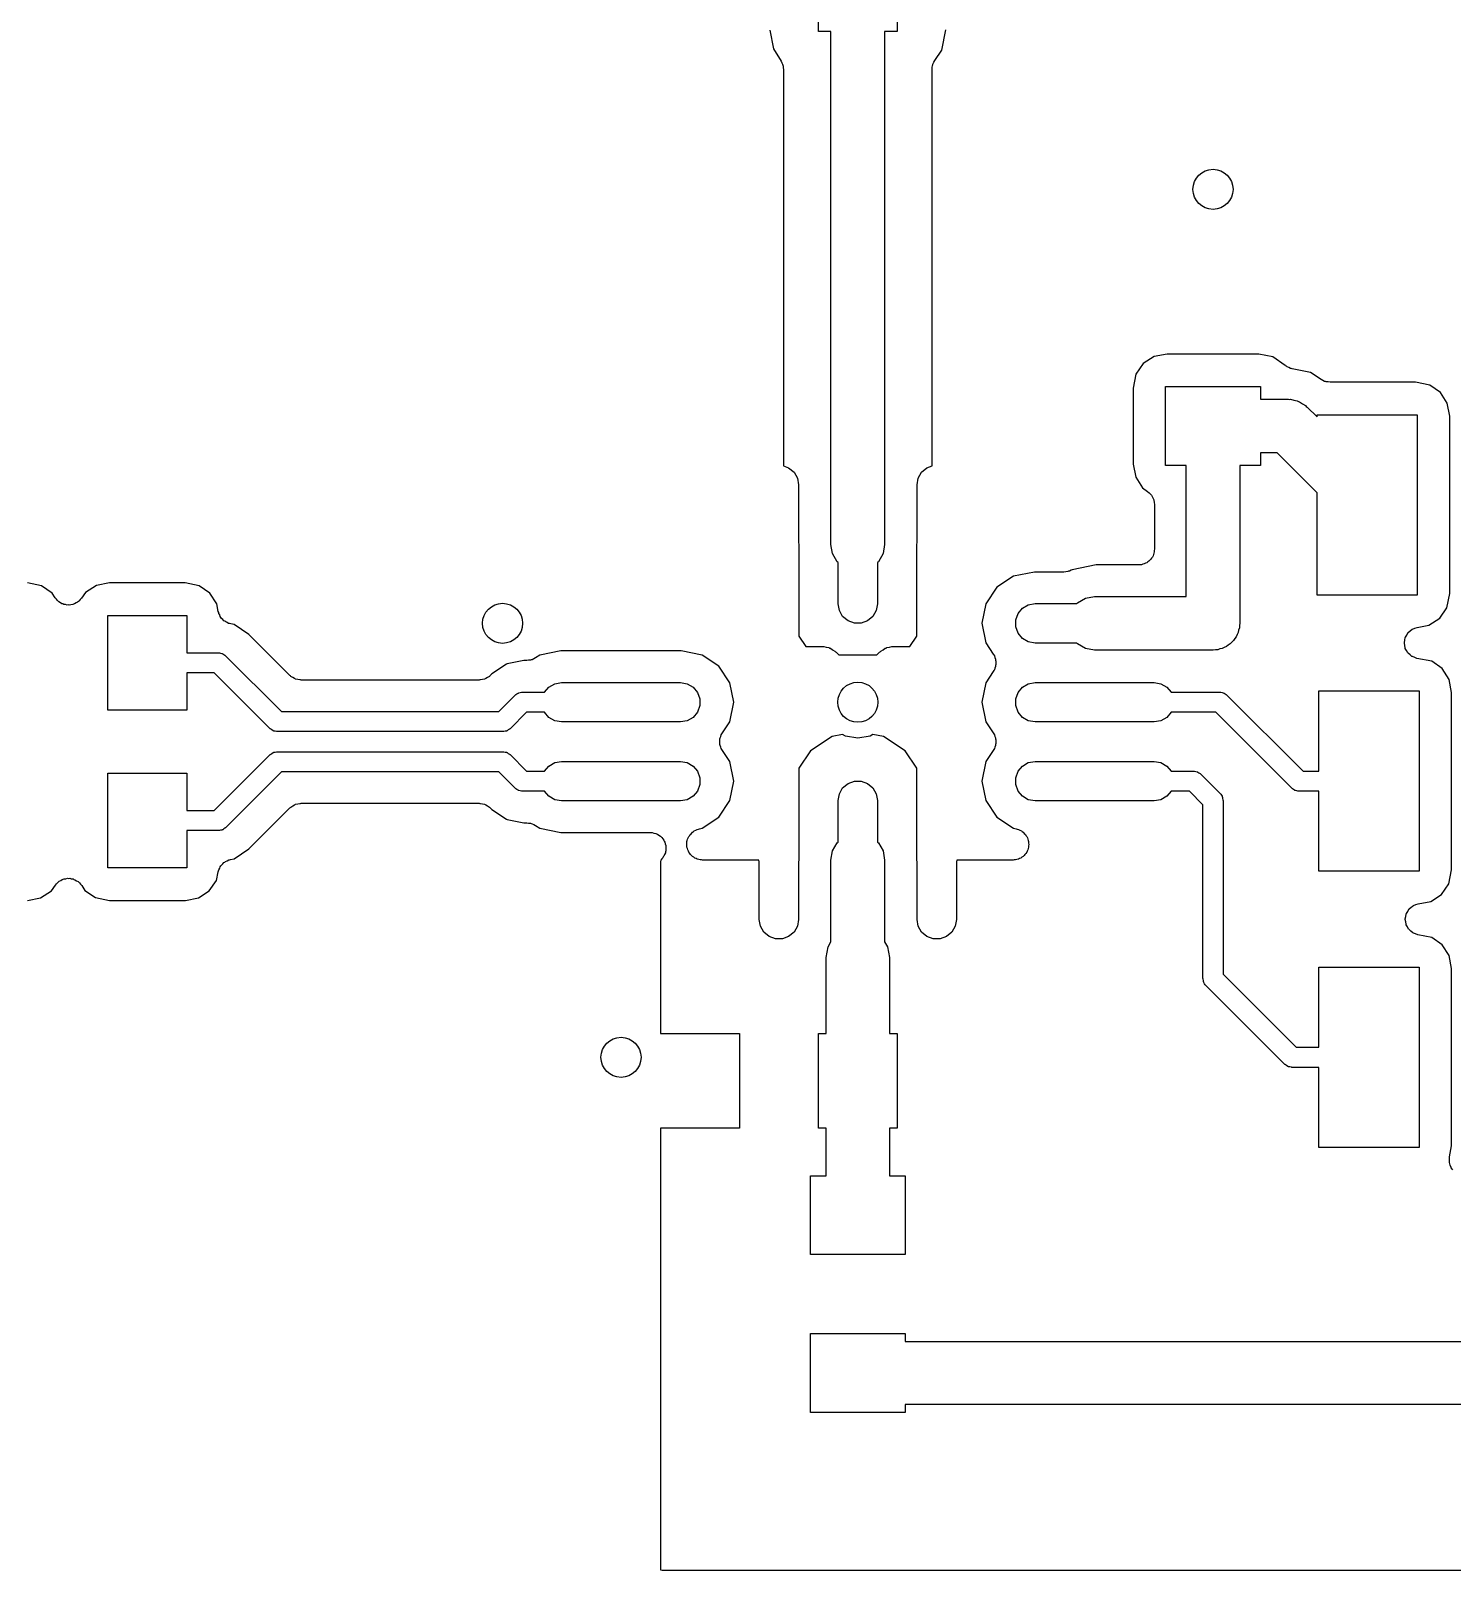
# Model space of a CAD drawing. Extents: x 85 to 210, y -138 to -65.
# Drawn here: x 180.26 to 189.26, y -98.25 to -88.5 of the extents above; entities that cross this region are included whole.
import ezdxf

# ---------------------------------------------------------------- set-up
doc = ezdxf.new("R2010")
doc.units = 0
doc.header["$MEASUREMENT"] = 0
doc.layers.add('BLACK', color=7, linetype='CONTINUOUS')

msp = doc.modelspace()

# ---------------------------------------------------------------- linework, layer by layer
at = {"layer": 'Black'}
for p, q in [((185.25, -88.5), (185.25, -87.9)), ((185.75, -87.9), (185.75, -88.5)), ((184.942, -88.4907), (184.965, -88.6105)), ((185.33, -88.5), (185.25, -88.5)), ((185.33, -91.175), (185.33, -88.5)), ((185.75, -88.5), (185.67, -88.5)), ((185.67, -88.5), (185.67, -91.175)), ((186.032, -88.619), (186.058, -88.49)), ((184.965, -88.6105), (185.014, -88.6873)), ((185.987, -88.6838), (186.032, -88.619)), ((185.014, -88.6873), (185.018, -88.6975)), ((185.018, -88.6975), (185.024, -88.7072)), ((185.024, -88.7072), (185.025, -88.7134)), ((185.025, -88.7134), (185.028, -88.7193)), ((185.028, -88.7193), (185.028, -88.7304)), ((185.028, -88.7304), (185.03, -88.7414)), ((185.03, -88.7414), (185.03, -91.253)), ((185.97, -88.7402), (185.972, -88.7279)), ((185.97, -91.253), (185.97, -88.7402)), ((185.972, -88.7279), (185.973, -88.7154)), ((185.973, -88.7154), (185.975, -88.7109)), ((185.975, -88.7109), (185.976, -88.706)), ((185.976, -88.706), (185.982, -88.6952)), ((185.982, -88.6952), (185.987, -88.6838)), ((187.308, -90.6039), (187.262, -90.6707)), ((187.377, -90.5597), (187.308, -90.6039)), ((187.459, -90.5441), (187.377, -90.5597)), ((188.04, -90.5441), (187.459, -90.5441)), ((188.129, -90.5622), (188.04, -90.5441)), ((188.207, -90.6156), (188.129, -90.5622)), ((188.21, -90.6185), (188.207, -90.6156)), ((188.215, -90.6209), (188.21, -90.6185)), ((187.262, -90.6707), (187.244, -90.76)), ((188.219, -90.6244), (188.215, -90.6209)), ((188.23, -90.6288), (188.219, -90.6244)), ((188.241, -90.6344), (188.23, -90.6288)), ((188.246, -90.6351), (188.241, -90.6344)), ((188.251, -90.637), (188.246, -90.6351)), ((188.367, -90.66), (188.251, -90.637)), ((188.435, -90.7058), (188.367, -90.66)), ((188.446, -90.7106), (188.435, -90.7058)), ((188.457, -90.7166), (188.446, -90.7106)), ((188.462, -90.7175), (188.457, -90.7166)), ((188.467, -90.7198), (188.462, -90.7175)), ((187.244, -90.76), (187.244, -91.2407)), ((187.45, -91.25), (187.45, -90.75)), ((187.45, -90.75), (188.05, -90.75)), ((188.05, -90.75), (188.05, -90.83)), ((188.479, -90.7205), (188.467, -90.7198)), ((188.491, -90.7226), (188.479, -90.7205)), ((189.033, -90.7226), (188.491, -90.7226)), ((189.123, -90.7407), (189.033, -90.7226)), ((189.19, -90.7864), (189.123, -90.7407)), ((189.234, -90.855), (189.19, -90.7864)), ((188.05, -90.83), (188.226, -90.83)), ((188.226, -90.83), (188.233, -90.8313)), ((188.233, -90.8313), (188.241, -90.8306)), ((188.241, -90.8306), (188.262, -90.8364)), ((188.262, -90.8364), (188.284, -90.8403)), ((188.284, -90.8403), (188.291, -90.844)), ((188.291, -90.844), (188.298, -90.8459)), ((188.298, -90.8459), (188.316, -90.8587)), ((188.316, -90.8587), (188.335, -90.8698)), ((188.335, -90.8698), (188.34, -90.8755)), ((188.34, -90.8755), (188.346, -90.8798)), ((188.346, -90.8798), (188.409, -90.9421)), ((189.249, -90.9378), (189.234, -90.855)), ((188.409, -90.9421), (188.409, -90.9285)), ((188.409, -90.9285), (189.043, -90.9285)), ((189.043, -90.9285), (189.043, -92.0715)), ((189.249, -92.0615), (189.249, -90.9378)), ((185.33, -91.75), (185.33, -91.175)), ((185.67, -91.175), (185.67, -91.75)), ((188.156, -91.17), (188.05, -91.17)), ((188.05, -91.17), (188.05, -91.25)), ((188.409, -91.4229), (188.156, -91.17)), ((185.03, -91.253), (185.062, -91.2648)), ((185.062, -91.2648), (185.096, -91.2927)), ((185.096, -91.2927), (185.117, -91.3303)), ((185.883, -91.3303), (185.904, -91.2927)), ((185.904, -91.2927), (185.938, -91.2648)), ((185.938, -91.2648), (185.97, -91.253)), ((187.244, -91.2407), (187.26, -91.3235)), ((187.58, -91.25), (187.45, -91.25)), ((187.58, -92.08), (187.58, -91.25)), ((188.05, -91.25), (187.92, -91.25)), ((187.92, -91.25), (187.92, -92.25)), ((185.117, -91.3303), (185.125, -91.3731)), ((185.125, -91.3731), (185.125, -91.7387)), ((185.875, -91.3731), (185.883, -91.3303)), ((185.875, -91.7387), (185.875, -91.3731)), ((187.26, -91.3235), (187.304, -91.3921)), ((187.304, -91.3921), (187.336, -91.4144)), ((187.336, -91.4144), (187.346, -91.4239)), ((187.346, -91.4239), (187.357, -91.4327)), ((187.357, -91.4327), (187.359, -91.436)), ((187.359, -91.436), (187.361, -91.4386)), ((187.361, -91.4386), (187.367, -91.4509)), ((187.367, -91.4509), (187.374, -91.4627)), ((187.374, -91.4627), (187.375, -91.4665)), ((187.375, -91.4665), (187.376, -91.4699)), ((187.376, -91.4699), (187.378, -91.4835)), ((187.378, -91.4835), (187.38, -91.4969)), ((187.38, -91.4969), (187.38, -91.78)), ((188.409, -92.0715), (188.409, -91.4229)), ((185.125, -91.7387), (185.127, -91.75)), ((185.127, -91.75), (185.127, -92.3312)), ((185.34, -91.8081), (185.33, -91.75)), ((185.67, -91.75), (185.66, -91.8081)), ((185.873, -91.75), (185.875, -91.7387)), ((185.873, -92.3312), (185.873, -91.75)), ((187.38, -91.78), (187.378, -91.7886)), ((187.378, -91.7886), (187.378, -91.7974)), ((185.37, -91.8593), (185.34, -91.8081)), ((185.375, -91.8637), (185.37, -91.8593)), ((185.375, -92.1269), (185.375, -91.8637)), ((185.63, -91.8593), (185.625, -91.8637)), ((185.625, -91.8637), (185.625, -92.1269)), ((185.66, -91.8081), (185.63, -91.8593)), ((187.01, -91.88), (186.857, -91.9105)), ((187.28, -91.88), (187.01, -91.88)), ((187.289, -91.8785), (187.28, -91.88)), ((187.297, -91.8785), (187.289, -91.8785)), ((187.306, -91.8755), (187.297, -91.8785)), ((187.314, -91.874), (187.306, -91.8755)), ((187.322, -91.8696), (187.314, -91.874)), ((187.33, -91.8666), (187.322, -91.8696)), ((187.337, -91.861), (187.33, -91.8666)), ((187.344, -91.8566), (187.337, -91.861)), ((187.35, -91.8499), (187.344, -91.8566)), ((187.357, -91.8443), (187.35, -91.8499)), ((187.361, -91.8367), (187.357, -91.8443)), ((187.367, -91.83), (187.361, -91.8367)), ((187.37, -91.8218), (187.367, -91.83)), ((187.374, -91.8142), (187.37, -91.8218)), ((187.375, -91.8056), (187.374, -91.8142)), ((187.378, -91.7974), (187.375, -91.8056)), ((186.486, -91.9515), (186.381, -92.0216)), ((186.619, -91.925), (186.486, -91.9515)), ((186.806, -91.925), (186.619, -91.925)), ((186.818, -91.9229), (186.806, -91.925)), ((186.83, -91.9221), (186.818, -91.9229)), ((186.835, -91.9199), (186.83, -91.9221)), ((186.841, -91.919), (186.835, -91.9199)), ((186.851, -91.913), (186.841, -91.919)), ((186.857, -91.9105), (186.851, -91.913)), ((180.329, -92.0122), (180.24, -91.9941)), ((180.396, -92.0579), (180.329, -92.0122)), ((180.416, -92.0886), (180.396, -92.0579)), ((180.608, -92.0539), (180.583, -92.0909)), ((180.677, -92.0097), (180.608, -92.0539)), ((180.759, -91.9941), (180.677, -92.0097)), ((181.24, -91.9941), (180.759, -91.9941)), ((181.329, -92.0122), (181.24, -91.9941)), ((181.396, -92.0579), (181.329, -92.0122)), ((181.44, -92.1265), (181.396, -92.0579)), ((186.381, -92.0216), (186.311, -92.1264)), ((186.942, -92.0903), (187, -92.08)), ((187, -92.08), (187.58, -92.08)), ((189.043, -92.0715), (188.409, -92.0715)), ((189.231, -92.1508), (189.249, -92.0615)), ((180.424, -92.0969), (180.416, -92.0886)), ((180.43, -92.106), (180.424, -92.0969)), ((180.435, -92.1095), (180.43, -92.106)), ((180.439, -92.1141), (180.435, -92.1095)), ((180.449, -92.1193), (180.439, -92.1141)), ((180.459, -92.1256), (180.449, -92.1193)), ((180.465, -92.1271), (180.459, -92.1256)), ((180.47, -92.13), (180.465, -92.1271)), ((180.482, -92.1314), (180.47, -92.13)), ((180.492, -92.1342), (180.482, -92.1314)), ((180.499, -92.1336), (180.492, -92.1342)), ((180.505, -92.1344), (180.499, -92.1336)), ((180.516, -92.1319), (180.505, -92.1344)), ((180.527, -92.1308), (180.516, -92.1319)), ((180.533, -92.1281), (180.527, -92.1308)), ((180.539, -92.1267), (180.533, -92.1281)), ((180.548, -92.1206), (180.539, -92.1267)), ((180.558, -92.1157), (180.548, -92.1206)), ((180.563, -92.1113), (180.558, -92.1157)), ((180.568, -92.1079), (180.563, -92.1113)), ((180.575, -92.099), (180.568, -92.1079)), ((180.583, -92.0909), (180.575, -92.099)), ((181.449, -92.1744), (181.44, -92.1265)), ((181.452, -92.181), (181.449, -92.1744)), ((181.453, -92.1881), (181.452, -92.181)), ((185.383, -92.1697), (185.375, -92.1269)), ((185.404, -92.2073), (185.383, -92.1697)), ((185.617, -92.1697), (185.596, -92.2073)), ((185.625, -92.1269), (185.617, -92.1697)), ((186.311, -92.1264), (186.286, -92.25)), ((186.515, -92.1875), (186.543, -92.1542)), ((186.543, -92.1542), (186.58, -92.1325)), ((186.58, -92.1325), (186.623, -92.125)), ((186.623, -92.125), (186.886, -92.125)), ((186.886, -92.125), (186.891, -92.1198)), ((186.891, -92.1198), (186.942, -92.0903)), ((189.186, -92.2176), (189.231, -92.1508)), ((180.75, -92.8), (180.75, -92.2)), ((180.75, -92.2), (181.25, -92.2)), ((181.25, -92.2), (181.25, -92.4365)), ((181.458, -92.1972), (181.453, -92.1881)), ((181.462, -92.2069), (181.458, -92.1972)), ((181.466, -92.2123), (181.462, -92.2069)), ((181.47, -92.2185), (181.466, -92.2123)), ((181.477, -92.2254), (181.47, -92.2185)), ((181.484, -92.2332), (181.477, -92.2254)), ((181.49, -92.2367), (181.484, -92.2332)), ((181.496, -92.2414), (181.49, -92.2367)), ((181.505, -92.2452), (181.496, -92.2414)), ((181.514, -92.2503), (181.505, -92.2452)), ((181.521, -92.2514), (181.514, -92.2503)), ((181.528, -92.254), (181.521, -92.2514)), ((181.55, -92.2584), (181.528, -92.254)), ((181.643, -92.3206), (181.55, -92.2584)), ((185.438, -92.2352), (185.404, -92.2073)), ((185.478, -92.25), (185.438, -92.2352)), ((185.522, -92.25), (185.478, -92.25)), ((185.562, -92.2352), (185.522, -92.25)), ((185.596, -92.2073), (185.562, -92.2352)), ((186.286, -92.25), (186.311, -92.3736)), ((186.5, -92.2283), (186.515, -92.1875)), ((186.5, -92.2717), (186.5, -92.2283)), ((186.515, -92.3125), (186.5, -92.2717)), ((187.92, -92.25), (187.917, -92.2646)), ((187.917, -92.2646), (187.917, -92.2795)), ((189.029, -92.2811), (189.043, -92.2756)), ((189.043, -92.2756), (189.117, -92.2618)), ((189.117, -92.2618), (189.186, -92.2176)), ((181.903, -92.5802), (181.643, -92.3206)), ((185.127, -92.3312), (185.17, -92.396)), ((185.83, -92.396), (185.873, -92.3312)), ((186.311, -92.3736), (186.358, -92.4444)), ((186.543, -92.3458), (186.515, -92.3125)), ((186.58, -92.3675), (186.543, -92.3458)), ((186.623, -92.375), (186.58, -92.3675)), ((186.886, -92.375), (186.623, -92.375)), ((186.891, -92.3802), (186.886, -92.375)), ((187.869, -92.3688), (187.859, -92.3802)), ((187.88, -92.3593), (187.869, -92.3688)), ((187.888, -92.3464), (187.88, -92.3593)), ((187.897, -92.335), (187.888, -92.3464)), ((187.902, -92.321), (187.897, -92.335)), ((187.91, -92.3081), (187.902, -92.321)), ((187.912, -92.2935), (187.91, -92.3081)), ((187.917, -92.2795), (187.912, -92.2935)), ((188.962, -92.3714), (188.965, -92.3562)), ((188.962, -92.3732), (188.962, -92.3714)), ((188.962, -92.3751), (188.962, -92.3732)), ((188.965, -92.3903), (188.962, -92.3751)), ((188.965, -92.3562), (188.968, -92.3408)), ((188.968, -92.3392), (188.969, -92.3374)), ((188.968, -92.3408), (188.968, -92.3392)), ((188.969, -92.3374), (188.977, -92.3241)), ((188.977, -92.3241), (188.985, -92.3105)), ((188.985, -92.3105), (188.986, -92.3093)), ((188.986, -92.3093), (188.987, -92.3077)), ((188.987, -92.3077), (188.999, -92.298)), ((188.999, -92.298), (189.011, -92.2879)), ((189.011, -92.2879), (189.013, -92.2872)), ((189.013, -92.2872), (189.014, -92.2861)), ((189.014, -92.2861), (189.029, -92.2811)), ((181.25, -92.4365), (181.45, -92.4365)), ((181.45, -92.4365), (181.453, -92.437)), ((181.453, -92.437), (181.456, -92.4367)), ((181.456, -92.4367), (181.464, -92.4389)), ((181.464, -92.4389), (181.472, -92.4403)), ((181.472, -92.4403), (181.474, -92.4417)), ((181.474, -92.4417), (181.477, -92.4424)), ((181.477, -92.4424), (181.484, -92.4472)), ((181.484, -92.4472), (181.491, -92.4514)), ((181.491, -92.4514), (181.493, -92.4535)), ((181.493, -92.4535), (181.495, -92.4551)), ((181.495, -92.4551), (181.849, -92.8095)), ((183.459, -92.4696), (183.448, -92.4745)), ((183.486, -92.4515), (183.459, -92.4696)), ((183.619, -92.425), (183.486, -92.4515)), ((184.381, -92.425), (183.619, -92.425)), ((184.514, -92.4515), (184.381, -92.425)), ((184.619, -92.5216), (184.514, -92.4515)), ((185.17, -92.396), (185.273, -92.396)), ((185.273, -92.396), (185.279, -92.397)), ((185.279, -92.397), (185.284, -92.3965)), ((185.284, -92.3965), (185.3, -92.4008)), ((185.3, -92.4008), (185.316, -92.4037)), ((185.316, -92.4037), (185.321, -92.4065)), ((185.321, -92.4065), (185.327, -92.4079)), ((185.327, -92.4079), (185.34, -92.4174)), ((185.34, -92.4174), (185.355, -92.4257)), ((185.355, -92.4257), (185.358, -92.43)), ((185.358, -92.43), (185.363, -92.4332)), ((185.363, -92.4332), (185.38, -92.45)), ((185.38, -92.45), (185.62, -92.45)), ((185.62, -92.45), (185.637, -92.4332)), ((185.637, -92.4332), (185.642, -92.43)), ((185.642, -92.43), (185.645, -92.4257)), ((185.645, -92.4257), (185.66, -92.4174)), ((185.66, -92.4174), (185.673, -92.4079)), ((185.673, -92.4079), (185.679, -92.4065)), ((185.679, -92.4065), (185.684, -92.4037)), ((185.684, -92.4037), (185.7, -92.4008)), ((185.7, -92.4008), (185.716, -92.3965)), ((185.716, -92.3965), (185.721, -92.397)), ((185.721, -92.397), (185.727, -92.396)), ((185.727, -92.396), (185.83, -92.396)), ((186.358, -92.4444), (186.361, -92.4505)), ((186.361, -92.4505), (186.365, -92.4558)), ((186.365, -92.4558), (186.368, -92.4663)), ((186.368, -92.4663), (186.372, -92.4762)), ((186.942, -92.4097), (186.891, -92.3802)), ((187, -92.42), (186.942, -92.4097)), ((187.75, -92.42), (187, -92.42)), ((187.765, -92.4174), (187.75, -92.42)), ((187.78, -92.4174), (187.765, -92.4174)), ((187.793, -92.4123), (187.78, -92.4174)), ((187.808, -92.4097), (187.793, -92.4123)), ((187.821, -92.4023), (187.808, -92.4097)), ((187.835, -92.3972), (187.821, -92.4023)), ((187.846, -92.3877), (187.835, -92.3972)), ((187.859, -92.3802), (187.846, -92.3877)), ((188.967, -92.4057), (188.965, -92.3903)), ((188.968, -92.4074), (188.967, -92.4057)), ((188.968, -92.4092), (188.968, -92.4074)), ((188.976, -92.4226), (188.968, -92.4092)), ((188.984, -92.4362), (188.976, -92.4226)), ((188.985, -92.4375), (188.984, -92.4362)), ((188.986, -92.4391), (188.985, -92.4375)), ((188.998, -92.4489), (188.986, -92.4391)), ((189.01, -92.4592), (188.998, -92.4489)), ((189.011, -92.4599), (189.01, -92.4592)), ((189.013, -92.4611), (189.011, -92.4599)), ((189.028, -92.4662), (189.013, -92.4611)), ((189.042, -92.4719), (189.028, -92.4662)), ((189.135, -92.4907), (189.042, -92.4719)), ((181.424, -92.5635), (181.25, -92.5635)), ((181.25, -92.5635), (181.25, -92.8)), ((181.778, -92.9179), (181.424, -92.5635)), ((183.182, -92.5706), (183.172, -92.5802)), ((183.275, -92.5084), (183.182, -92.5706)), ((183.278, -92.5077), (183.275, -92.5084)), ((183.385, -92.4865), (183.278, -92.5077)), ((183.278, -92.5077), (183.278, -92.5077)), ((183.403, -92.4865), (183.385, -92.4865)), ((183.415, -92.4844), (183.403, -92.4865)), ((183.427, -92.4836), (183.415, -92.4844)), ((183.432, -92.4814), (183.427, -92.4836)), ((183.437, -92.4805), (183.432, -92.4814)), ((183.448, -92.4745), (183.437, -92.4805)), ((184.689, -92.6264), (184.619, -92.5216)), ((186.358, -92.5556), (186.311, -92.6264)), ((186.361, -92.5495), (186.358, -92.5556)), ((186.365, -92.5442), (186.361, -92.5495)), ((186.368, -92.5337), (186.365, -92.5442)), ((186.372, -92.5238), (186.368, -92.5337)), ((186.372, -92.4762), (186.373, -92.4828)), ((186.373, -92.5172), (186.372, -92.5238)), ((186.373, -92.4828), (186.374, -92.4891)), ((186.374, -92.5109), (186.373, -92.5172)), ((186.374, -92.4891), (186.374, -92.5)), ((186.374, -92.5), (186.374, -92.5109)), ((189.202, -92.5364), (189.135, -92.4907)), ((189.246, -92.605), (189.202, -92.5364)), ((181.906, -92.5827), (181.903, -92.5802)), ((181.909, -92.5861), (181.906, -92.5827)), ((181.921, -92.5926), (181.909, -92.5861)), ((181.931, -92.6001), (181.921, -92.5926)), ((181.936, -92.6013), (181.931, -92.6001)), ((181.939, -92.6035), (181.936, -92.6013)), ((181.952, -92.6057), (181.939, -92.6035)), ((181.965, -92.6091), (181.952, -92.6057)), ((181.969, -92.6087), (181.965, -92.6091)), ((181.974, -92.6095), (181.969, -92.6087)), ((183.101, -92.6095), (181.974, -92.6095)), ((183.106, -92.6087), (183.101, -92.6095)), ((183.11, -92.6091), (183.106, -92.6087)), ((183.123, -92.6057), (183.11, -92.6091)), ((183.136, -92.6035), (183.123, -92.6057)), ((183.139, -92.6013), (183.136, -92.6035)), ((183.144, -92.6001), (183.139, -92.6013)), ((183.154, -92.5926), (183.144, -92.6001)), ((183.166, -92.5861), (183.154, -92.5926)), ((183.169, -92.5827), (183.166, -92.5861)), ((183.172, -92.5802), (183.169, -92.5827)), ((183.516, -92.6865), (183.543, -92.6542)), ((183.543, -92.6542), (183.58, -92.6325)), ((183.58, -92.6325), (183.623, -92.625)), ((183.623, -92.625), (184.377, -92.625)), ((184.377, -92.625), (184.42, -92.6325)), ((184.42, -92.6325), (184.457, -92.6542)), ((184.457, -92.6542), (184.485, -92.6875)), ((184.714, -92.75), (184.689, -92.6264)), ((186.311, -92.6264), (186.286, -92.75)), ((186.515, -92.6875), (186.543, -92.6542)), ((186.543, -92.6542), (186.58, -92.6325)), ((186.58, -92.6325), (186.623, -92.625)), ((186.623, -92.625), (187.377, -92.625)), ((187.377, -92.625), (187.42, -92.6325)), ((187.42, -92.6325), (187.457, -92.6542)), ((187.457, -92.6542), (187.484, -92.6865)), ((189.261, -92.6878), (189.246, -92.605)), ((183.226, -92.8095), (183.33, -92.7051)), ((183.33, -92.7051), (183.332, -92.7035)), ((183.332, -92.7035), (183.334, -92.7014)), ((183.334, -92.7014), (183.341, -92.6972)), ((183.341, -92.6972), (183.348, -92.6924)), ((183.348, -92.6924), (183.351, -92.6917)), ((183.351, -92.6917), (183.353, -92.6903)), ((183.353, -92.6903), (183.361, -92.6889)), ((183.361, -92.6889), (183.369, -92.6867)), ((183.369, -92.6867), (183.372, -92.687)), ((183.372, -92.687), (183.375, -92.6865)), ((183.375, -92.6865), (183.516, -92.6865)), ((184.485, -92.6875), (184.5, -92.7283)), ((184.5, -92.7283), (184.5, -92.7717)), ((184.689, -92.8736), (184.714, -92.75)), ((186.286, -92.75), (186.311, -92.8736)), ((186.5, -92.7283), (186.515, -92.6875)), ((186.5, -92.7717), (186.5, -92.7283)), ((187.484, -92.6865), (187.627, -92.6865)), ((187.627, -92.6865), (187.793, -92.6865)), ((187.793, -92.6865), (187.796, -92.687)), ((187.796, -92.687), (187.799, -92.6867)), ((187.799, -92.6867), (187.807, -92.6889)), ((187.807, -92.6889), (187.815, -92.6903)), ((187.815, -92.6903), (187.818, -92.6917)), ((187.818, -92.6917), (187.82, -92.6924)), ((187.82, -92.6924), (187.827, -92.6972)), ((187.827, -92.6972), (187.834, -92.7014)), ((187.834, -92.7014), (187.836, -92.7035)), ((187.836, -92.7035), (187.838, -92.7051)), ((187.838, -92.7051), (188.32, -93.1865)), ((188.421, -93.1865), (188.421, -92.6785)), ((188.421, -92.6785), (189.055, -92.6785)), ((189.055, -92.6785), (189.055, -93.8215)), ((189.261, -93.8115), (189.261, -92.6878)), ((181.25, -92.8), (180.75, -92.8)), ((181.849, -92.8095), (183.226, -92.8095)), ((183.401, -92.8135), (183.297, -92.9179)), ((183.516, -92.8135), (183.401, -92.8135)), ((183.543, -92.8458), (183.516, -92.8135)), ((183.58, -92.8675), (183.543, -92.8458)), ((184.457, -92.8458), (184.42, -92.8675)), ((184.485, -92.8125), (184.457, -92.8458)), ((184.5, -92.7717), (184.485, -92.8125)), ((186.515, -92.8125), (186.5, -92.7717)), ((186.543, -92.8458), (186.515, -92.8125)), ((186.58, -92.8675), (186.543, -92.8458)), ((187.457, -92.8458), (187.42, -92.8675)), ((187.484, -92.8135), (187.457, -92.8458)), ((187.627, -92.8135), (187.484, -92.8135)), ((187.767, -92.8135), (187.627, -92.8135)), ((188.249, -93.2949), (187.767, -92.8135)), ((181.78, -92.9195), (181.778, -92.9179)), ((181.782, -92.9216), (181.78, -92.9195)), ((181.789, -92.9258), (181.782, -92.9216)), ((181.796, -92.9305), (181.789, -92.9258)), ((181.799, -92.9313), (181.796, -92.9305)), ((181.801, -92.9327), (181.799, -92.9313)), ((181.809, -92.9341), (181.801, -92.9327)), ((181.817, -92.9363), (181.809, -92.9341)), ((181.82, -92.936), (181.817, -92.9363)), ((181.823, -92.9365), (181.82, -92.936)), ((183.252, -92.9365), (181.823, -92.9365)), ((183.255, -92.936), (183.252, -92.9365)), ((183.258, -92.9363), (183.255, -92.936)), ((183.266, -92.9341), (183.258, -92.9363)), ((183.274, -92.9327), (183.266, -92.9341)), ((183.276, -92.9313), (183.274, -92.9327)), ((183.279, -92.9305), (183.276, -92.9313)), ((183.286, -92.9258), (183.279, -92.9305)), ((183.293, -92.9216), (183.286, -92.9258)), ((183.295, -92.9195), (183.293, -92.9216)), ((183.297, -92.9179), (183.295, -92.9195)), ((183.623, -92.875), (183.58, -92.8675)), ((184.377, -92.875), (183.623, -92.875)), ((184.42, -92.8675), (184.377, -92.875)), ((184.632, -92.9662), (184.635, -92.9558)), ((184.635, -92.9558), (184.639, -92.9505)), ((184.639, -92.9505), (184.642, -92.9444)), ((184.642, -92.9444), (184.689, -92.8736)), ((185.404, -92.9535), (185.338, -92.9665)), ((185.422, -92.9641), (185.404, -92.9535)), ((185.596, -92.9535), (185.578, -92.9641)), ((185.662, -92.9665), (185.596, -92.9535)), ((186.311, -92.8736), (186.358, -92.9444)), ((186.358, -92.9444), (186.361, -92.9505)), ((186.361, -92.9505), (186.365, -92.9558)), ((186.365, -92.9558), (186.368, -92.9663)), ((186.623, -92.875), (186.58, -92.8675)), ((187.377, -92.875), (186.623, -92.875)), ((187.42, -92.8675), (187.377, -92.875)), ((184.626, -92.9891), (184.627, -92.9828)), ((184.626, -93), (184.626, -92.9891)), ((184.626, -93.0109), (184.626, -93)), ((184.627, -93.0172), (184.626, -93.0109)), ((184.627, -92.9828), (184.628, -92.9762)), ((184.628, -93.0238), (184.627, -93.0172)), ((184.628, -92.9762), (184.632, -92.9662)), ((184.632, -93.0338), (184.628, -93.0238)), ((184.635, -93.0442), (184.632, -93.0338)), ((184.639, -93.0495), (184.635, -93.0442)), ((184.642, -93.0556), (184.639, -93.0495)), ((184.689, -93.1264), (184.642, -93.0556)), ((185.201, -93.0582), (185.127, -93.1688)), ((185.338, -92.9665), (185.201, -93.0582)), ((185.5, -92.9779), (185.422, -92.9641)), ((185.578, -92.9641), (185.5, -92.9779)), ((185.799, -93.0582), (185.662, -92.9665)), ((185.873, -93.1688), (185.799, -93.0582)), ((186.358, -93.0556), (186.311, -93.1264)), ((186.361, -93.0495), (186.358, -93.0556)), ((186.365, -93.0442), (186.361, -93.0495)), ((186.368, -93.0337), (186.365, -93.0442)), ((186.368, -92.9663), (186.372, -92.9762)), ((186.372, -93.0238), (186.368, -93.0337)), ((186.372, -92.9762), (186.373, -92.9828)), ((186.373, -93.0172), (186.372, -93.0238)), ((186.373, -92.9828), (186.374, -92.9891)), ((186.374, -93.0109), (186.373, -93.0172)), ((186.374, -92.9891), (186.374, -93)), ((186.374, -93), (186.374, -93.0109)), ((181.424, -93.4365), (181.778, -93.0821)), ((181.778, -93.0821), (181.78, -93.0805)), ((181.78, -93.0805), (181.782, -93.0784)), ((181.782, -93.0784), (181.789, -93.0742)), ((181.789, -93.0742), (181.796, -93.0694)), ((181.796, -93.0694), (181.799, -93.0687)), ((181.799, -93.0687), (181.801, -93.0673)), ((181.801, -93.0673), (181.809, -93.0659)), ((181.809, -93.0659), (181.817, -93.0637)), ((181.817, -93.0637), (181.82, -93.064)), ((181.82, -93.064), (181.823, -93.0635)), ((181.823, -93.0635), (183.252, -93.0635)), ((183.252, -93.0635), (183.255, -93.064)), ((183.255, -93.064), (183.258, -93.0637)), ((183.258, -93.0637), (183.266, -93.0659)), ((183.266, -93.0659), (183.274, -93.0673)), ((183.274, -93.0673), (183.276, -93.0687)), ((183.276, -93.0687), (183.279, -93.0694)), ((183.279, -93.0694), (183.286, -93.0742)), ((183.286, -93.0742), (183.293, -93.0784)), ((183.293, -93.0784), (183.295, -93.0805)), ((183.295, -93.0805), (183.297, -93.0821)), ((183.297, -93.0821), (183.401, -93.1865)), ((183.516, -93.1865), (183.543, -93.1542)), ((183.543, -93.1542), (183.58, -93.1325)), ((183.58, -93.1325), (183.623, -93.125)), ((183.623, -93.125), (184.377, -93.125)), ((184.377, -93.125), (184.42, -93.1325)), ((184.42, -93.1325), (184.457, -93.1542)), ((184.457, -93.1542), (184.485, -93.1875)), ((184.714, -93.25), (184.689, -93.1264)), ((186.311, -93.1264), (186.286, -93.25)), ((186.515, -93.1875), (186.543, -93.1542)), ((186.543, -93.1542), (186.58, -93.1325)), ((186.58, -93.1325), (186.623, -93.125)), ((186.623, -93.125), (187.377, -93.125)), ((187.377, -93.125), (187.42, -93.1325)), ((187.42, -93.1325), (187.457, -93.1542)), ((187.457, -93.1542), (187.484, -93.1865)), ((180.75, -93.8), (180.75, -93.2)), ((180.75, -93.2), (181.25, -93.2)), ((181.25, -93.2), (181.25, -93.4365)), ((181.849, -93.1905), (181.495, -93.5449)), ((183.226, -93.1905), (181.849, -93.1905)), ((183.33, -93.2949), (183.226, -93.1905)), ((183.401, -93.1865), (183.516, -93.1865)), ((184.485, -93.1875), (184.5, -93.2283)), ((184.5, -93.2283), (184.5, -93.2717)), ((184.689, -93.3736), (184.714, -93.25)), ((185.127, -93.1688), (185.127, -93.75)), ((185.438, -93.2648), (185.478, -93.25)), ((185.478, -93.25), (185.522, -93.25)), ((185.522, -93.25), (185.562, -93.2648)), ((185.873, -93.75), (185.873, -93.1688)), ((186.286, -93.25), (186.311, -93.3736)), ((186.5, -93.2283), (186.515, -93.1875)), ((186.5, -93.2717), (186.5, -93.2283)), ((187.484, -93.1865), (187.627, -93.1865)), ((187.627, -93.1865), (187.63, -93.187)), ((187.63, -93.187), (187.633, -93.1867)), ((187.633, -93.1867), (187.641, -93.1889)), ((187.641, -93.1889), (187.649, -93.1903)), ((187.649, -93.1903), (187.651, -93.1917)), ((187.651, -93.1917), (187.654, -93.1924)), ((187.654, -93.1924), (187.661, -93.1972)), ((187.661, -93.1972), (187.668, -93.2014)), ((187.668, -93.2014), (187.67, -93.2035)), ((187.67, -93.2035), (187.672, -93.2051)), ((187.672, -93.2051), (187.795, -93.3281)), ((188.32, -93.1865), (188.421, -93.1865)), ((183.332, -93.2965), (183.33, -93.2949)), ((183.334, -93.2986), (183.332, -93.2965)), ((183.341, -93.3028), (183.334, -93.2986)), ((183.348, -93.3075), (183.341, -93.3028)), ((183.351, -93.3083), (183.348, -93.3075)), ((183.353, -93.3097), (183.351, -93.3083)), ((183.361, -93.3111), (183.353, -93.3097)), ((183.369, -93.3133), (183.361, -93.3111)), ((183.372, -93.313), (183.369, -93.3133)), ((183.375, -93.3135), (183.372, -93.313)), ((183.516, -93.3135), (183.375, -93.3135)), ((183.543, -93.3458), (183.516, -93.3135)), ((183.58, -93.3675), (183.543, -93.3458)), ((184.457, -93.3458), (184.42, -93.3675)), ((184.485, -93.3125), (184.457, -93.3458)), ((184.5, -93.2717), (184.485, -93.3125)), ((185.375, -93.3731), (185.383, -93.3303)), ((185.383, -93.3303), (185.404, -93.2927)), ((185.404, -93.2927), (185.438, -93.2648)), ((185.562, -93.2648), (185.596, -93.2927)), ((185.596, -93.2927), (185.617, -93.3303)), ((185.617, -93.3303), (185.625, -93.3731)), ((186.515, -93.3125), (186.5, -93.2717)), ((186.543, -93.3458), (186.515, -93.3125)), ((186.58, -93.3675), (186.543, -93.3458)), ((187.457, -93.3458), (187.42, -93.3675)), ((187.484, -93.3135), (187.457, -93.3458)), ((187.601, -93.3135), (187.484, -93.3135)), ((187.686, -93.3993), (187.601, -93.3135)), ((187.795, -93.3281), (187.797, -93.3304)), ((187.797, -93.3304), (187.799, -93.3322)), ((187.799, -93.3322), (187.803, -93.3394)), ((187.803, -93.3394), (187.808, -93.3462)), ((187.808, -93.3462), (187.808, -93.3489)), ((187.808, -93.3489), (187.81, -93.3513)), ((187.81, -93.3513), (187.811, -93.3595)), ((188.251, -93.2965), (188.249, -93.2949)), ((188.253, -93.2986), (188.251, -93.2965)), ((188.26, -93.3028), (188.253, -93.2986)), ((188.267, -93.3075), (188.26, -93.3028)), ((188.269, -93.3083), (188.267, -93.3075)), ((188.272, -93.3097), (188.269, -93.3083)), ((188.28, -93.3111), (188.272, -93.3097)), ((188.288, -93.3133), (188.28, -93.3111)), ((188.291, -93.313), (188.288, -93.3133)), ((188.293, -93.3135), (188.291, -93.313)), ((188.421, -93.3135), (188.293, -93.3135)), ((188.421, -93.8215), (188.421, -93.3135)), ((181.25, -93.4365), (181.424, -93.4365)), ((181.643, -93.6794), (181.903, -93.4198)), ((181.903, -93.4198), (181.906, -93.4173)), ((181.906, -93.4173), (181.909, -93.4139)), ((181.909, -93.4139), (181.921, -93.4074)), ((181.921, -93.4074), (181.931, -93.3999)), ((181.931, -93.3999), (181.936, -93.3987)), ((181.936, -93.3987), (181.939, -93.3965)), ((181.939, -93.3965), (181.952, -93.3943)), ((181.952, -93.3943), (181.965, -93.3909)), ((181.965, -93.3909), (181.969, -93.3913)), ((181.969, -93.3913), (181.974, -93.3905)), ((181.974, -93.3905), (183.101, -93.3905)), ((183.101, -93.3905), (183.106, -93.3913)), ((183.106, -93.3913), (183.11, -93.3909)), ((183.11, -93.3909), (183.123, -93.3943)), ((183.123, -93.3943), (183.136, -93.3965)), ((183.136, -93.3965), (183.139, -93.3987)), ((183.139, -93.3987), (183.144, -93.3999)), ((183.144, -93.3999), (183.154, -93.4074)), ((183.154, -93.4074), (183.166, -93.4139)), ((183.166, -93.4139), (183.169, -93.4173)), ((183.169, -93.4173), (183.172, -93.4198)), ((183.172, -93.4198), (183.182, -93.4294)), ((183.182, -93.4294), (183.275, -93.4916)), ((183.623, -93.375), (183.58, -93.3675)), ((184.377, -93.375), (183.623, -93.375)), ((184.42, -93.3675), (184.377, -93.375)), ((184.619, -93.4784), (184.689, -93.3736)), ((185.375, -93.6363), (185.375, -93.3731)), ((185.625, -93.3731), (185.625, -93.6363)), ((186.311, -93.3736), (186.381, -93.4784)), ((186.623, -93.375), (186.58, -93.3675)), ((187.377, -93.375), (186.623, -93.375)), ((187.42, -93.3675), (187.377, -93.375)), ((187.686, -94.5), (187.686, -93.3993)), ((187.811, -93.3595), (187.813, -93.3675)), ((187.813, -93.3675), (187.813, -93.3702)), ((187.813, -93.3702), (187.814, -93.373)), ((187.814, -93.373), (187.814, -94.4737)), ((181.493, -93.5465), (181.491, -93.5486)), ((181.495, -93.5449), (181.493, -93.5465)), ((183.275, -93.4916), (183.278, -93.4923)), ((183.278, -93.4923), (183.278, -93.4923)), ((183.278, -93.4923), (183.385, -93.5135)), ((183.385, -93.5135), (183.403, -93.5135)), ((183.403, -93.5135), (183.415, -93.5156)), ((183.415, -93.5156), (183.427, -93.5164)), ((183.427, -93.5164), (183.432, -93.5186)), ((183.432, -93.5186), (183.437, -93.5195)), ((183.437, -93.5195), (183.448, -93.5255)), ((183.448, -93.5255), (183.459, -93.5304)), ((183.459, -93.5304), (183.486, -93.5485)), ((184.514, -93.5485), (184.619, -93.4784)), ((186.381, -93.4784), (186.486, -93.5485)), ((181.45, -93.5635), (181.25, -93.5635)), ((181.25, -93.5635), (181.25, -93.8)), ((181.453, -93.563), (181.45, -93.5635)), ((181.456, -93.5633), (181.453, -93.563)), ((181.464, -93.5611), (181.456, -93.5633)), ((181.472, -93.5597), (181.464, -93.5611)), ((181.474, -93.5583), (181.472, -93.5597)), ((181.477, -93.5575), (181.474, -93.5583)), ((181.484, -93.5528), (181.477, -93.5575)), ((181.491, -93.5486), (181.484, -93.5528)), ((183.486, -93.5485), (183.619, -93.575)), ((183.619, -93.575), (184.185, -93.575)), ((184.185, -93.575), (184.192, -93.5761)), ((184.192, -93.5761), (184.198, -93.5758)), ((184.198, -93.5758), (184.209, -93.5791)), ((184.209, -93.5791), (184.22, -93.581)), ((184.22, -93.581), (184.225, -93.5842)), ((184.225, -93.5842), (184.231, -93.5861)), ((184.231, -93.5861), (184.24, -93.5928)), ((184.24, -93.5928), (184.25, -93.5984)), ((184.25, -93.5984), (184.254, -93.6033)), ((184.254, -93.6033), (184.259, -93.6071)), ((184.259, -93.6071), (184.265, -93.6165)), ((184.265, -93.6165), (184.272, -93.625)), ((184.272, -93.625), (184.274, -93.631)), ((184.274, -93.631), (184.278, -93.6363)), ((184.278, -93.6363), (184.28, -93.6472)), ((184.416, -93.6522), (184.418, -93.6425)), ((184.418, -93.6326), (184.42, -93.6254)), ((184.418, -93.6425), (184.418, -93.6326)), ((184.42, -93.6254), (184.422, -93.6179)), ((184.422, -93.6179), (184.426, -93.6092)), ((184.426, -93.6092), (184.43, -93.6)), ((184.43, -93.6), (184.435, -93.5941)), ((184.435, -93.5941), (184.438, -93.5874)), ((184.438, -93.5874), (184.446, -93.5809)), ((184.446, -93.5809), (184.452, -93.5734)), ((184.452, -93.5734), (184.459, -93.5696)), ((184.459, -93.5696), (184.464, -93.5645)), ((184.464, -93.5645), (184.474, -93.5609)), ((184.474, -93.5609), (184.482, -93.556)), ((184.482, -93.556), (184.49, -93.5547)), ((184.49, -93.5547), (184.497, -93.5519)), ((184.497, -93.5519), (184.514, -93.5485)), ((185.34, -93.6919), (185.37, -93.6407)), ((185.37, -93.6407), (185.375, -93.6363)), ((185.625, -93.6363), (185.63, -93.6407)), ((185.63, -93.6407), (185.66, -93.6919)), ((186.486, -93.5485), (186.503, -93.5519)), ((186.503, -93.5519), (186.51, -93.5547)), ((186.51, -93.5547), (186.518, -93.556)), ((186.518, -93.556), (186.526, -93.5609)), ((186.526, -93.5609), (186.536, -93.5645)), ((186.536, -93.5645), (186.541, -93.5696)), ((186.541, -93.5696), (186.548, -93.5734)), ((186.548, -93.5734), (186.554, -93.5809)), ((186.554, -93.5809), (186.562, -93.5874)), ((186.562, -93.5874), (186.565, -93.5941)), ((186.565, -93.5941), (186.57, -93.6)), ((186.57, -93.6), (186.574, -93.6092)), ((186.574, -93.6092), (186.578, -93.6179)), ((186.578, -93.6179), (186.58, -93.6254)), ((186.58, -93.6254), (186.582, -93.6326)), ((186.582, -93.6326), (186.582, -93.6425)), ((186.582, -93.6425), (186.584, -93.6522)), ((181.527, -93.7461), (181.55, -93.7416)), ((181.55, -93.7416), (181.643, -93.6794)), ((184.265, -93.7355), (184.258, -93.7424)), ((184.268, -93.7299), (184.265, -93.7355)), ((184.272, -93.725), (184.268, -93.7299)), ((184.276, -93.7145), (184.272, -93.725)), ((184.281, -93.7046), (184.276, -93.7145)), ((184.28, -93.6472), (184.284, -93.6576)), ((184.282, -93.6983), (184.281, -93.7046)), ((184.284, -93.6924), (184.282, -93.6983)), ((184.284, -93.6576), (184.284, -93.664)), ((184.284, -93.664), (184.285, -93.6702)), ((184.285, -93.6702), (184.284, -93.6812)), ((184.284, -93.6812), (184.284, -93.6924)), ((184.418, -93.6597), (184.416, -93.6522)), ((184.418, -93.6674), (184.418, -93.6597)), ((184.421, -93.6766), (184.418, -93.6674)), ((184.423, -93.6862), (184.421, -93.6766)), ((184.427, -93.6928), (184.423, -93.6862)), ((184.43, -93.7), (184.427, -93.6928)), ((184.436, -93.7075), (184.43, -93.7)), ((184.441, -93.7159), (184.436, -93.7075)), ((184.447, -93.7207), (184.441, -93.7159)), ((184.452, -93.7266), (184.447, -93.7207)), ((184.461, -93.7315), (184.452, -93.7266)), ((184.468, -93.7377), (184.461, -93.7315)), ((184.476, -93.7401), (184.468, -93.7377)), ((184.482, -93.744), (184.476, -93.7401)), ((185.33, -93.75), (185.34, -93.6919)), ((185.66, -93.6919), (185.67, -93.75)), ((186.524, -93.7401), (186.518, -93.744)), ((186.532, -93.7377), (186.524, -93.7401)), ((186.539, -93.7315), (186.532, -93.7377)), ((186.548, -93.7266), (186.539, -93.7315)), ((186.553, -93.7207), (186.548, -93.7266)), ((186.559, -93.7159), (186.553, -93.7207)), ((186.564, -93.7075), (186.559, -93.7159)), ((186.57, -93.7), (186.564, -93.7075)), ((186.573, -93.6928), (186.57, -93.7)), ((186.577, -93.6862), (186.573, -93.6928)), ((186.579, -93.6766), (186.577, -93.6862)), ((186.582, -93.6674), (186.579, -93.6766)), ((186.584, -93.6522), (186.582, -93.6597)), ((186.582, -93.6597), (186.582, -93.6674)), ((181.25, -93.8), (180.75, -93.8)), ((181.438, -93.8793), (181.449, -93.8244)), ((181.449, -93.8244), (181.451, -93.8184)), ((181.451, -93.8184), (181.452, -93.8121)), ((181.452, -93.8121), (181.458, -93.8024)), ((181.458, -93.8024), (181.462, -93.792)), ((181.462, -93.792), (181.466, -93.7872)), ((181.466, -93.7872), (181.469, -93.7816)), ((181.469, -93.7816), (181.477, -93.7743)), ((181.477, -93.7743), (181.485, -93.766)), ((181.485, -93.766), (181.49, -93.763)), ((181.49, -93.763), (181.495, -93.7587)), ((181.495, -93.7587), (181.505, -93.7547)), ((181.505, -93.7547), (181.515, -93.7494)), ((181.515, -93.7494), (181.521, -93.7485)), ((181.521, -93.7485), (181.527, -93.7461)), ((184.252, -93.7508), (184.25, -93.76)), ((184.25, -93.76), (184.25, -94.85)), ((184.258, -93.7424), (184.252, -93.7508)), ((184.492, -93.7457), (184.482, -93.744)), ((184.501, -93.7488), (184.492, -93.7457)), ((184.509, -93.7487), (184.501, -93.7488)), ((184.516, -93.75), (184.509, -93.7487)), ((184.873, -93.75), (184.516, -93.75)), ((184.875, -93.7613), (184.873, -93.75)), ((184.875, -94.1269), (184.875, -93.7613)), ((185.127, -93.75), (185.125, -93.7613)), ((185.125, -93.7613), (185.125, -94.1269)), ((185.33, -94.268), (185.33, -93.75)), ((185.67, -93.75), (185.67, -94.268)), ((185.875, -93.7613), (185.873, -93.75)), ((185.875, -94.1269), (185.875, -93.7613)), ((186.127, -93.75), (186.125, -93.7613)), ((186.125, -93.7613), (186.125, -94.1269)), ((186.484, -93.75), (186.127, -93.75)), ((186.491, -93.7487), (186.484, -93.75)), ((186.499, -93.7488), (186.491, -93.7487)), ((186.508, -93.7457), (186.499, -93.7488)), ((186.518, -93.744), (186.508, -93.7457)), ((189.055, -93.8215), (188.421, -93.8215)), ((189.243, -93.9008), (189.261, -93.8115)), ((180.392, -93.9461), (180.417, -93.9091)), ((180.417, -93.9091), (180.425, -93.901)), ((180.425, -93.901), (180.432, -93.8921)), ((180.432, -93.8921), (180.437, -93.8887)), ((180.437, -93.8887), (180.442, -93.8843)), ((180.442, -93.8843), (180.452, -93.8794)), ((180.452, -93.8794), (180.461, -93.8733)), ((180.461, -93.8733), (180.467, -93.8719)), ((180.467, -93.8719), (180.473, -93.8692)), ((180.473, -93.8692), (180.484, -93.8681)), ((180.484, -93.8681), (180.495, -93.8656)), ((180.495, -93.8656), (180.501, -93.8664)), ((180.501, -93.8664), (180.508, -93.8658)), ((180.508, -93.8658), (180.518, -93.8686)), ((180.518, -93.8686), (180.53, -93.87)), ((180.53, -93.87), (180.535, -93.8729)), ((180.535, -93.8729), (180.541, -93.8744)), ((180.541, -93.8744), (180.551, -93.8807)), ((180.551, -93.8807), (180.561, -93.8859)), ((180.561, -93.8859), (180.565, -93.8905)), ((180.565, -93.8905), (180.57, -93.894)), ((180.57, -93.894), (180.576, -93.9031)), ((180.576, -93.9031), (180.584, -93.9114)), ((180.584, -93.9114), (180.604, -93.9421)), ((181.392, -93.9461), (181.438, -93.8793)), ((189.198, -93.9676), (189.243, -93.9008)), ((180.241, -94.0059), (180.323, -93.9903)), ((180.323, -93.9903), (180.392, -93.9461)), ((180.604, -93.9421), (180.671, -93.9878)), ((180.671, -93.9878), (180.76, -94.0059)), ((180.76, -94.0059), (181.241, -94.0059)), ((181.241, -94.0059), (181.323, -93.9903)), ((181.323, -93.9903), (181.392, -93.9461)), ((189.02, -94.0372), (189.035, -94.0323)), ((189.035, -94.0323), (189.049, -94.0268)), ((189.049, -94.0268), (189.129, -94.0118)), ((189.129, -94.0118), (189.198, -93.9676)), ((184.883, -94.1697), (184.875, -94.1269)), ((185.125, -94.1269), (185.117, -94.1697)), ((185.883, -94.1697), (185.875, -94.1269)), ((186.125, -94.1269), (186.117, -94.1697)), ((188.968, -94.1226), (188.971, -94.1073)), ((188.968, -94.1244), (188.968, -94.1226)), ((188.968, -94.1262), (188.968, -94.1244)), ((188.971, -94.1415), (188.968, -94.1262)), ((188.971, -94.1073), (188.973, -94.092)), ((188.973, -94.092), (188.974, -94.0903)), ((188.974, -94.0903), (188.975, -94.0885)), ((188.975, -94.0885), (188.983, -94.0752)), ((188.983, -94.0752), (188.99, -94.0617)), ((188.99, -94.0617), (188.992, -94.0605)), ((188.992, -94.0605), (188.993, -94.0589)), ((188.993, -94.0589), (189.005, -94.0492)), ((189.005, -94.0492), (189.017, -94.0391)), ((189.017, -94.0391), (189.018, -94.0384)), ((189.018, -94.0384), (189.02, -94.0372)), ((184.904, -94.2073), (184.883, -94.1697)), ((184.938, -94.2352), (184.904, -94.2073)), ((185.096, -94.2073), (185.062, -94.2352)), ((185.117, -94.1697), (185.096, -94.2073)), ((185.904, -94.2073), (185.883, -94.1697)), ((185.938, -94.2352), (185.904, -94.2073)), ((186.096, -94.2073), (186.062, -94.2352)), ((186.117, -94.1697), (186.096, -94.2073)), ((188.973, -94.1569), (188.971, -94.1415)), ((188.974, -94.1585), (188.973, -94.1569)), ((188.974, -94.1604), (188.974, -94.1585)), ((188.982, -94.1737), (188.974, -94.1604)), ((188.989, -94.1874), (188.982, -94.1737)), ((188.991, -94.1886), (188.989, -94.1874)), ((188.992, -94.1902), (188.991, -94.1886)), ((189.004, -94.2001), (188.992, -94.1902)), ((189.015, -94.2104), (189.004, -94.2001)), ((189.017, -94.2111), (189.015, -94.2104)), ((189.019, -94.2123), (189.017, -94.2111)), ((189.033, -94.2174), (189.019, -94.2123)), ((189.048, -94.2231), (189.033, -94.2174)), ((189.135, -94.2407), (189.048, -94.2231)), ((184.978, -94.25), (184.938, -94.2352)), ((185.022, -94.25), (184.978, -94.25)), ((185.062, -94.2352), (185.022, -94.25)), ((185.3, -94.3675), (185.312, -94.2991)), ((185.312, -94.2991), (185.33, -94.268)), ((185.67, -94.268), (185.688, -94.2991)), ((185.688, -94.2991), (185.7, -94.3675)), ((185.978, -94.25), (185.938, -94.2352)), ((186.022, -94.25), (185.978, -94.25)), ((186.062, -94.2352), (186.022, -94.25)), ((189.202, -94.2864), (189.135, -94.2407)), ((189.246, -94.355), (189.202, -94.2864)), ((185.3, -94.85), (185.3, -94.3675)), ((185.7, -94.3675), (185.7, -94.85)), ((189.261, -94.4378), (189.246, -94.355)), ((187.687, -94.5028), (187.686, -94.5)), ((187.687, -94.5055), (187.687, -94.5028)), ((187.689, -94.5135), (187.687, -94.5055)), ((187.69, -94.5217), (187.689, -94.5135)), ((187.692, -94.5241), (187.69, -94.5217)), ((187.814, -94.4737), (188.276, -94.9365)), ((188.421, -94.9365), (188.421, -94.4285)), ((188.421, -94.4285), (189.055, -94.4285)), ((189.055, -94.4285), (189.055, -95.5715)), ((189.261, -95.5615), (189.261, -94.4378)), ((187.692, -94.5268), (187.692, -94.5241)), ((187.697, -94.5336), (187.692, -94.5268)), ((187.701, -94.5408), (187.697, -94.5336)), ((187.703, -94.5426), (187.701, -94.5408)), ((187.705, -94.5449), (187.703, -94.5426)), ((188.205, -95.0449), (187.705, -94.5449)), ((184.25, -94.85), (184.75, -94.85)), ((184.75, -94.85), (184.75, -95.45)), ((185.25, -95.45), (185.25, -94.85)), ((185.25, -94.85), (185.3, -94.85)), ((185.7, -94.85), (185.75, -94.85)), ((185.75, -94.85), (185.75, -95.45)), ((188.276, -94.9365), (188.421, -94.9365)), ((188.207, -95.0465), (188.205, -95.0449)), ((188.209, -95.0486), (188.207, -95.0465)), ((188.216, -95.0528), (188.209, -95.0486)), ((188.223, -95.0575), (188.216, -95.0528)), ((188.226, -95.0583), (188.223, -95.0575)), ((188.228, -95.0597), (188.226, -95.0583)), ((188.236, -95.0611), (188.228, -95.0597)), ((188.244, -95.0633), (188.236, -95.0611)), ((188.247, -95.063), (188.244, -95.0633)), ((188.25, -95.0635), (188.247, -95.063)), ((188.421, -95.0635), (188.25, -95.0635)), ((188.421, -95.5715), (188.421, -95.0635)), ((184.75, -95.45), (184.25, -95.45)), ((184.25, -95.45), (184.25, -98.2407)), ((185.3, -95.45), (185.25, -95.45)), ((185.3, -95.75), (185.3, -95.45)), ((185.75, -95.45), (185.7, -95.45)), ((185.7, -95.45), (185.7, -95.75)), ((189.055, -95.5715), (188.421, -95.5715)), ((189.247, -95.6302), (189.261, -95.5615)), ((189.247, -95.6314), (189.247, -95.6302)), ((189.247, -95.6326), (189.247, -95.6314)), ((189.247, -95.6488), (189.247, -95.6326)), ((189.247, -95.6649), (189.247, -95.6488)), ((189.247, -95.6661), (189.247, -95.6649)), ((189.247, -95.6674), (189.247, -95.6661)), ((189.253, -95.6825), (189.247, -95.6674)), ((189.258, -95.6978), (189.253, -95.6825)), ((185.2, -96.25), (185.2, -95.75)), ((185.2, -95.75), (185.3, -95.75)), ((185.7, -95.75), (185.8, -95.75)), ((185.8, -95.75), (185.8, -96.25)), ((189.258, -95.6988), (189.258, -95.6978)), ((189.259, -95.7), (189.258, -95.6988)), ((189.269, -95.7124), (189.259, -95.7)), ((185.8, -96.25), (185.2, -96.25)), ((185.2, -97.25), (185.2, -96.75)), ((185.2, -96.75), (185.8, -96.75)), ((185.8, -96.75), (185.8, -96.8)), ((185.8, -96.8), (190.5, -96.8)), ((185.8, -97.25), (185.2, -97.25)), ((190.5, -97.2), (185.8, -97.2)), ((185.8, -97.2), (185.8, -97.25)), ((184.25, -98.2407), (184.251, -98.2483)), ((184.251, -98.2483), (184.26, -98.25)), ((184.26, -98.25), (194.736, -98.25))]:
    msp.add_line(p, q, dxfattribs=at)
for centre in [(187.75, -89.5), (183.25, -92.25), (185.5, -92.75), (184, -95)]:
    msp.add_circle(centre, 0.127, dxfattribs=at)

doc.saveas('drawing.dxf')
